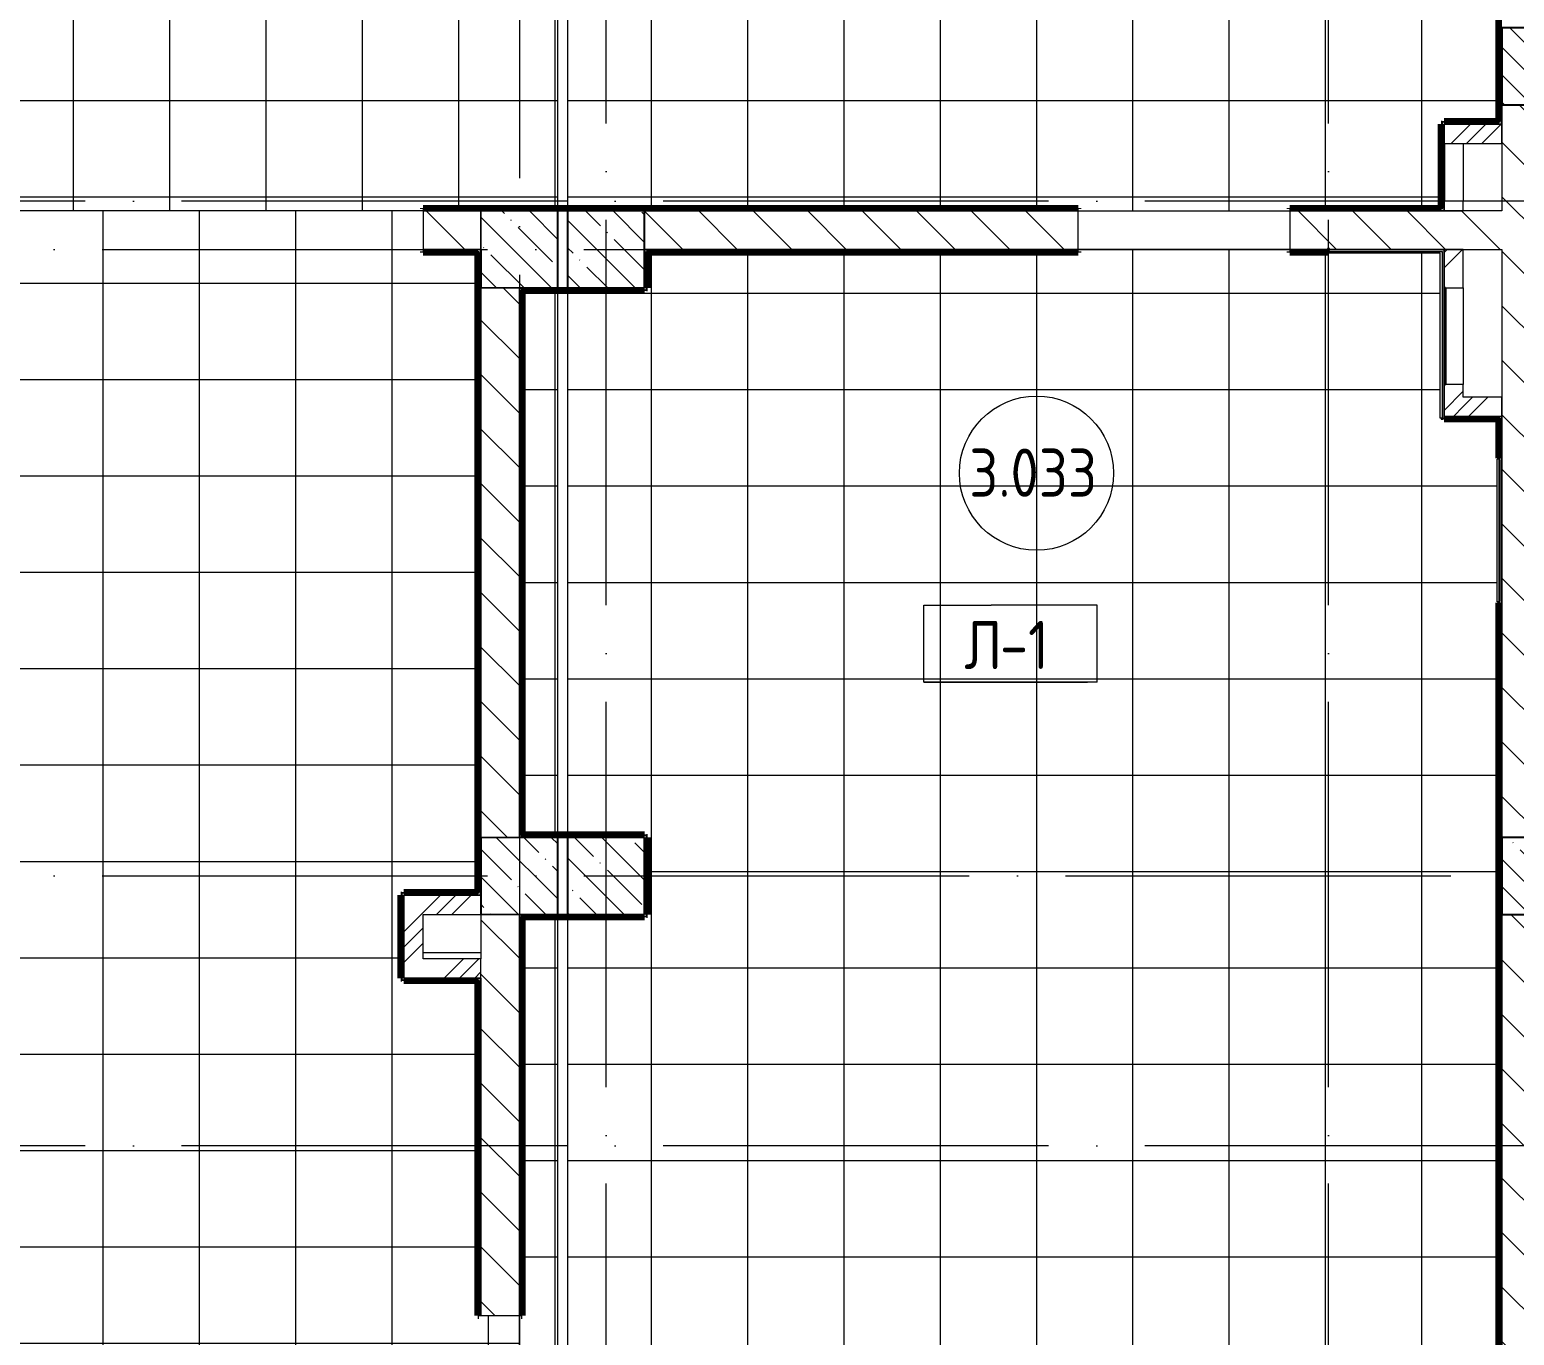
# Model space of a CAD drawing. Header units: millimetres. Extents: x 97 to 215964, y -4577 to 60645.
# Drawn here: x 169856 to 177563, y 30142 to 36915 of the extents above; entities that cross this region are included whole.
import ezdxf

# ---------------------------------------------------------------- set-up
doc = ezdxf.new("R2010")
doc.units = ezdxf.units.MM
doc.linetypes.add('ADSK_Линия сетки', pattern=[2500, 2000, -250, 0, -250])
for name, color, linetype, lineweight in [('A-AREA-____-IDEN', 2, 'Continuous', 20), ('A-FLOR-____-IDEN', 11, 'Continuous', 20), ('A-FLOR-____-OTLN', 192, 'Continuous', 9), ('A-FLOR-____-PATT', 8, 'Continuous', 9), ('A-GENM-____-MCUT', 13, 'Continuous', 9), ('A-GENM-____-OTLN', 13, 'Continuous', 9), ('A-WALL-____-MCUT', 113, 'Continuous', 9), ('A-WALL-____-PATT', 111, 'Continuous', 9), ('I-WALL-____-OTLN', 2, 'Continuous', 9), ('S-COLS-____-MCUT', 52, 'Continuous', 9), ('S-COLS-____-OTLN', 52, 'Continuous', 9), ('S-GRID-____-OTLN', 1, 'Continuous', 9)]:
    doc.layers.add(name, color=color, linetype=linetype, lineweight=lineweight)
doc.styles.add('GOST Common', font='GOST_Common.ttf', dxfattribs={"width": 0.9, "height": 250})
pattern_1 = [(135, (0, 0), (-141.42136, -141.42136), [])]
pattern_2 = [(45, (0, 0), (-224.5064, 224.5064), []), (45, (79.38, 0), (0, 449.0128), []), (45, (-79.38, 0), (0, 449.0128), [])]
pattern_3 = [(135, (0, 0), (-142.5612, -142.5612), []), (135, (142.56, 0), (-142.5612, -142.5612), [252.016, -50.403, 3.353, -47.05])]
pattern_4 = [(0, (181582.87, 40547.53), (0, 500), []), (90, (181582.87, 40547.53), (-500, 3e-14), [])]

# ---------------------------------------------------------------- blocks, each defined once
blk = doc.blocks.new('BSC_Колонна _Прямоугольная - 400x400-V63-О_АИ_ПП_8_400_Целиком')
at = {"layer": 'S-COLS-____-OTLN', "lineweight": 5}
h = blk.add_hatch(dxfattribs=at)
h.set_pattern_fill('FP_73', color=256, style=0, pattern_type=2)
h.set_pattern_definition([(135, (-114049.98, -32525), (-142.5612, -142.5612), []), (135, (-113907.42, -32525), (-142.5612, -142.5612), [252.016, -50.403, 3.353, -47.05])])
h.paths.add_polyline_path([(-200, -200), (200, -200), (200, 200), (-200, 200), (-200, -158.1)])
at = {"layer": 'S-COLS-____-MCUT', "color": 130, "lineweight": 25}
for p, q in [((200, 200), (-200, 200)), ((-200, 200), (-200, -200)), ((200, -200), (200, 200)), ((-200, -200), (200, -200))]:
    blk.add_line(p, q, dxfattribs=at)
blk = doc.blocks.new('BSC_Колонна _Прямоугольная - 400x400-V64-О_АИ_ПП_8_400_Целиком')
at = {"layer": 'S-COLS-____-OTLN', "lineweight": 5}
h = blk.add_hatch(dxfattribs=at)
h.set_pattern_fill('FP_74', color=256, style=0, pattern_type=2)
h.set_pattern_definition([(135, (-114049.98, -35775), (-142.5612, -142.5612), []), (135, (-113907.42, -35775), (-142.5612, -142.5612), [252.016, -50.403, 3.353, -47.05])])
h.paths.add_polyline_path([(-200, -200), (200, -200), (200, 200), (-200, 200)])
at = {"layer": 'S-COLS-____-MCUT', "color": 130, "lineweight": 25}
for p, q in [((200, 200), (-200, 200)), ((-200, 200), (-200, -200)), ((200, -200), (200, 200)), ((-200, -200), (200, -200))]:
    blk.add_line(p, q, dxfattribs=at)
blk = doc.blocks.new('BSC_Колонна _Прямоугольная - 400x400-V76-О_АИ_ПП_8_400_Целиком')
at = {"layer": 'S-COLS-____-OTLN', "lineweight": 5}
h = blk.add_hatch(dxfattribs=at)
h.set_pattern_fill('FP_86', color=256, style=0, pattern_type=2)
h.set_pattern_definition([(135, (-118899.98, -32525), (-142.5612, -142.5612), []), (135, (-118757.42, -32525), (-142.5612, -142.5612), [252.016, -50.403, 3.353, -47.05])])
h.paths.add_polyline_path([(200, -200), (200, 200), (-200, 200), (-200, -200)])
at = {"layer": 'S-COLS-____-MCUT', "color": 130, "lineweight": 25}
for p, q in [((200, 200), (-200, 200)), ((-200, 200), (-200, -200)), ((200, -200), (200, 200)), ((-200, -200), (200, -200))]:
    blk.add_line(p, q, dxfattribs=at)
blk = doc.blocks.new('BSC_Колонна _Прямоугольная - 400x400-V77-О_АИ_ПП_8_400_Целиком')
at = {"layer": 'S-COLS-____-OTLN', "lineweight": 5}
h = blk.add_hatch(dxfattribs=at)
h.set_pattern_fill('FP_87', color=256, style=0, pattern_type=2)
h.set_pattern_definition([(135, (-118899.98, -36725), (-142.5612, -142.5612), []), (135, (-118757.42, -36725), (-142.5612, -142.5612), [252.016, -50.403, 3.353, -47.05])])
h.paths.add_polyline_path([(-200, -200), (200, -200), (200, 200), (-200, 200)])
at = {"layer": 'S-COLS-____-MCUT', "color": 130, "lineweight": 25}
for p, q in [((200, 200), (-200, 200)), ((-200, 200), (-200, -200)), ((200, -200), (200, 200)), ((-200, -200), (200, -200))]:
    blk.add_line(p, q, dxfattribs=at)
blk = doc.blocks.new('ASML_АР_Отделка Люка - ВО Отделка люков_Грунтовка 0_Шпатлевка 0_Окраска 0_0-42467640-О_АИ_ПП_8_400_Целиком')
at = {"layer": 'A-GENM-____-MCUT', "color": 130, "lineweight": 25}
for p, q in [((150, 3), (-150, 3)), ((-150, 3), (-150, 0)), ((150, 0), (150, 3)), ((-150, 0), (150, 0))]:
    blk.add_line(p, q, dxfattribs=at)
blk = doc.blocks.new('ASML_АР_Отделка Люка - ВО Отделка люков_Грунтовка 0_Шпатлевка 0_Окраска 0_0-42722003-О_АИ_ПП_8_400_Целиком')
at = {"layer": 'A-GENM-____-MCUT', "color": 130, "lineweight": 25}
for p, q in [((250, 3), (-250, 3)), ((-250, 3), (-250, 0)), ((250, 0), (250, 3)), ((-250, 0), (250, 0))]:
    blk.add_line(p, q, dxfattribs=at)
blk = doc.blocks.new('0083_СОШ675_АР_R22_rvt-1-О_АИ_ПП_8_400_Целиком')
at = {"layer": 'A-WALL-____-PATT', "lineweight": 5}
h = blk.add_hatch(dxfattribs=at)
h.set_pattern_fill('FP_10', color=10, style=0, pattern_type=2)
h.set_pattern_definition(pattern_1)
h.paths.add_polyline_path([(118900, 28525), (118900, 32325), (118700, 32325), (118700, 28525)])
h.paths.add_polyline_path([(118900, 32725), (118900, 36525), (118700, 36525), (118700, 32725)])
h.paths.add_polyline_path([(118700, 36925), (118900, 36925), (118900, 40725), (118700, 40725), (118700, 37252.1)])
h.paths.add_polyline_path([(118900, 41125), (118900, 44925), (118700, 44925), (118700, 41125)])
h = blk.add_hatch(dxfattribs=at)
h.set_pattern_fill('FP_11', color=10, style=0, pattern_type=2)
h.set_pattern_definition(pattern_2)
h.paths.add_polyline_path([(118403, 35975), (118500, 35975), (118500, 36024.9), (118400, 36024.9), (118400, 35975)])
h.paths.add_polyline_path([(118400, 36324.9), (118500, 36324.9), (118500, 36424.9), (118400, 36424.9)])
h = blk.add_hatch(dxfattribs=at)
h.set_pattern_fill('FP_11', color=10, style=0, pattern_type=2)
h.set_pattern_definition(pattern_2)
h.paths.add_polyline_path([(118700, 36324.9), (118700, 36424.9), (118500, 36424.9), (118500, 36324.9)])
h = blk.add_hatch(dxfattribs=at)
h.set_pattern_fill('FP_10', color=10, style=0, pattern_type=2)
h.set_pattern_definition(pattern_1)
h.paths.add_polyline_path([(113400, 35775), (113400, 35975), (113100, 35975), (113100, 35775)])
h.paths.add_polyline_path([(110825, 35775), (111000, 35775), (111000, 35975), (110825, 35975)])
h = blk.add_hatch(dxfattribs=at)
h.set_pattern_fill('FP_10', color=10, style=0, pattern_type=2)
h.set_pattern_definition(pattern_1)
h.paths.add_polyline_path([(117600, 35775), (117795, 35775), (117795, 35780), (117805, 35780), (117805, 35775), (118700, 35775), (118700, 35975), (117600, 35975)])
h.paths.add_polyline_path([(116500, 35775), (116500, 35975), (114250, 35975), (114250, 35775), (115191.7, 35775)])
h = blk.add_hatch(dxfattribs=at)
h.set_pattern_fill('FP_11', color=10, style=0, pattern_type=2)
h.set_pattern_definition(pattern_2)
h.paths.add_polyline_path([(118400, 34909), (118500, 34909), (118500, 35075), (118400, 35075)])
h.paths.add_polyline_path([(118500, 35575), (118500, 35775), (118400, 35775), (118400, 35575), (118410, 35575)])
h = blk.add_hatch(dxfattribs=at)
h.set_pattern_fill('FP_10', color=10, style=0, pattern_type=2)
h.set_pattern_definition(pattern_1)
h.paths.add_polyline_path([(113600, 28525), (113600, 29145), (113400, 29145), (113400, 28525)])
h.paths.add_polyline_path([(113400, 30245), (113600, 30245), (113600, 32325), (113400, 32325), (113400, 31389.9)])
h.paths.add_polyline_path([(113600, 32725), (113600, 35575), (113400, 35575), (113400, 32725)])
h = blk.add_hatch(dxfattribs=at)
h.set_pattern_fill('FP_11', color=10, style=0, pattern_type=2)
h.set_pattern_definition(pattern_2)
h.paths.add_polyline_path([(118700, 34909), (118700, 35009), (118500, 35009), (118500, 34909)])
h = blk.add_hatch(dxfattribs=at)
h.set_pattern_fill('FP_11', color=10, style=0, pattern_type=2)
h.set_pattern_definition(pattern_2)
h.paths.add_polyline_path([(113100, 32095), (113100, 32425), (113000, 32425), (113000, 32095)])
h = blk.add_hatch(dxfattribs=at)
h.set_pattern_fill('FP_11', color=10, style=0, pattern_type=2)
h.set_pattern_definition(pattern_2)
h.paths.add_polyline_path([(113400, 32325), (113400, 32425), (113100, 32425), (113100, 32325), (113305, 32325)])
h = blk.add_hatch(dxfattribs=at)
h.set_pattern_fill('FP_11', color=10, style=0, pattern_type=2)
h.set_pattern_definition(pattern_2)
h.paths.add_polyline_path([(113400, 31995), (113400, 32095), (113000, 32095), (113000, 31995), (113305, 31995)])
at = {"layer": 'S-COLS-____-OTLN', "lineweight": 5}
h = blk.add_hatch(dxfattribs=at)
h.set_pattern_fill('FP_8', color=256, style=0, pattern_type=2)
h.set_pattern_definition(pattern_3)
h.paths.add_polyline_path([(113600, 35575), (113800, 35575), (113800, 35975), (113400, 35975), (113400, 35575)])
h = blk.add_hatch(dxfattribs=at)
h.set_pattern_fill('FP_8', color=256, style=0, pattern_type=2)
h.set_pattern_definition(pattern_3)
h.paths.add_polyline_path([(113600, 32325), (113800, 32325), (113800, 32725), (113400, 32725), (113400, 32325)])
at = {"layer": 'A-FLOR-____-OTLN', "color": 90}
blk.add_line((113400, 32125), (113100, 32125), dxfattribs=at)
at = {"layer": 'A-WALL-____-MCUT', "color": 50, "lineweight": 13}
for p, q in [((118700, 36525), (118700, 35975)), ((118400, 36424.9), (118400, 36324.9)), ((118500, 36424.9), (118400, 36424.9)), ((118700, 36424.9), (118500, 36424.9)), ((118700, 36324.9), (118700, 36424.9)), ((118403, 36324.9), (118500, 36324.9)), ((118500, 36324.9), (118700, 36324.9)), ((118400, 36024.9), (118400, 35975)), ((118500, 36024.9), (118403, 36024.9)), ((118500, 35975), (118500, 36024.9)), ((113400, 35975), (113100, 35975)), ((113100, 35975), (113100, 35775)), ((116500, 35975), (114250, 35975)), ((116500, 35775), (116500, 35975)), ((118700, 35975), (117600, 35975)), ((117600, 35975), (117600, 35775)), ((118400, 35975), (118500, 35975)), ((113100, 35775), (113400, 35775)), ((114250, 35775), (116500, 35775)), ((117600, 35775), (117795, 35775)), ((117805, 35775), (118700, 35775)), ((118400, 35775), (118400, 35575)), ((118500, 35775), (118400, 35775)), ((118500, 35575), (118500, 35775)), ((118700, 35775), (118700, 32725)), ((113400, 35575), (113400, 32725)), ((113600, 32725), (113600, 35575)), ((118400, 35575), (118407, 35575)), ((118410, 35575), (118500, 35575)), ((118400, 35075), (118400, 34909)), ((118407, 35075), (118400, 35075)), ((118500, 35075), (118410, 35075)), ((118500, 35009), (118500, 35075)), ((118700, 35009), (118500, 35009)), ((118700, 34909), (118700, 35009)), ((118400, 34909), (118500, 34909)), ((118500, 34909), (118700, 34909)), ((113100, 32425), (113000, 32425)), ((113000, 32425), (113000, 32095)), ((113400, 32425), (113100, 32425)), ((113400, 32325), (113400, 32425)), ((113100, 32095), (113100, 32325)), ((113100, 32325), (113400, 32325)), ((113400, 32325), (113400, 32095)), ((113600, 30245), (113600, 32325)), ((118700, 32325), (118700, 28645)), ((113000, 32095), (113000, 31995)), ((113400, 32095), (113100, 32095)), ((113000, 31995), (113400, 31995)), ((113400, 31995), (113400, 30245)), ((113400, 30245), (113600, 30245))]:
    blk.add_line(p, q, dxfattribs=at)
at = {"layer": 'A-WALL-____-MCUT', "color": 10, "lineweight": 5}
for p, q in [((113400, 35775), (113400, 35975)), ((113600, 35575), (113400, 35575)), ((113400, 32725), (113600, 32725)), ((113600, 32325), (113400, 32325)), ((113400, 31995), (113400, 32095))]:
    blk.add_line(p, q, dxfattribs=at)
at = {"layer": 'I-WALL-____-OTLN', "color": 90}
for p, q in [((118500, 36324.9), (118500, 36024.9)), ((118500, 35575), (118500, 35075))]:
    blk.add_line(p, q, dxfattribs=at)
at = {"layer": 'S-COLS-____-MCUT', "color": 130, "lineweight": 25}
for p, q in [((113800, 35975), (113400, 35975)), ((113800, 35575), (113800, 35975)), ((113400, 35775), (113400, 35575)), ((113600, 35575), (113800, 35575)), ((113400, 32725), (113400, 32325)), ((113800, 32725), (113600, 32725)), ((113800, 32325), (113800, 32725)), ((113600, 32325), (113800, 32325))]:
    blk.add_line(p, q, dxfattribs=at)
at = {"layer": 'S-COLS-____-OTLN', "color": 90}
for p, q in [((113400, 35975), (113400, 35775)), ((113400, 35575), (113600, 35575)), ((113600, 32725), (113400, 32725)), ((113400, 32325), (113600, 32325))]:
    blk.add_line(p, q, dxfattribs=at)
at = {"layer": 'A-GENM-____-OTLN', "color": 90, "lineweight": 9, "rotation": 90}
for name, p in [('ASML_АР_Отделка Люка - ВО Отделка люков_Грунтовка 0_Шпатлевка 0_Окраска 0_0-42467640-О_АИ_ПП_8_400_Целиком', (118403, 36174.9)), ('ASML_АР_Отделка Люка - ВО Отделка люков_Грунтовка 0_Шпатлевка 0_Окраска 0_0-42722003-О_АИ_ПП_8_400_Целиком', (118410, 35325))]:
    blk.add_blockref(name, p, dxfattribs=at)
at = {"layer": 'S-COLS-____-OTLN', "color": 90, "lineweight": 9}
for name, p in [('BSC_Колонна _Прямоугольная - 400x400-V77-О_АИ_ПП_8_400_Целиком', (118900, 36725)), ('BSC_Колонна _Прямоугольная - 400x400-V64-О_АИ_ПП_8_400_Целиком', (114050, 35775)), ('BSC_Колонна _Прямоугольная - 400x400-V63-О_АИ_ПП_8_400_Целиком', (114050, 32525)), ('BSC_Колонна _Прямоугольная - 400x400-V76-О_АИ_ПП_8_400_Целиком', (118900, 32525))]:
    blk.add_blockref(name, p, dxfattribs=at)
blk = doc.blocks.new('BSC_Колонна _Прямоугольная - ПР-1_Профиль торцевой для плитки-3497357-О_АИ_ПП_8_400_Целиком')
at = {"layer": 'S-COLS-____-MCUT'}
for p, q in [((5, 5), (-5, 5)), ((-5, 5), (-5, -5)), ((5, -5), (5, 5)), ((-5, -5), (5, -5))]:
    blk.add_line(p, q, dxfattribs=at)
blk = doc.blocks.new('BSC_Колонна _Прямоугольная - ПР-1_Профиль торцевой для плитки-V146-О_АИ_ПП_8_400_Целиком')
at = {"layer": 'S-COLS-____-MCUT'}
for p, q in [((5, 5), (-0.1, 5)), ((5, -5), (5, 5)), ((-5, 0), (-5, -5)), ((-5, -5), (5, -5))]:
    blk.add_line(p, q, dxfattribs=at)
blk = doc.blocks.new('BSC_Колонна _Прямоугольная - ПР-1_Профиль торцевой для плитки-V147-О_АИ_ПП_8_400_Целиком')
at = {"layer": 'S-COLS-____-MCUT'}
for p, q in [((5, 5), (-5, 5)), ((-5, 5), (-5, 0)), ((5, -5), (5, 5)), ((0, -5), (5, -5))]:
    blk.add_line(p, q, dxfattribs=at)
blk = doc.blocks.new('BSC_Колонна _Прямоугольная - ПР-1_Профиль торцевой для плитки-V145-О_АИ_ПП_8_400_Целиком')
at = {"layer": 'S-COLS-____-MCUT'}
for p, q in [((5, 5), (0, 5)), ((5, -5), (5, 5)), ((-5, 0), (-5, -5)), ((-5, -5), (5, -5))]:
    blk.add_line(p, q, dxfattribs=at)
blk = doc.blocks.new('ADSK_Марка_Перекрытие - Типоразмер_ADSK_Марка-158127-О_АИ_ПП_8_400_Целиком')
at = {"layer": 'A-FLOR-____-IDEN'}
for p, q in [((-4.5, 4), (-1, 4)), ((-4.5, 0), (-4.5, 4)), ((4.5, 4), (-1, 4)), ((4.5, 0), (4.5, 4)), ((4.5, 0), (-4.5, 0)), ((-4.5, 0), (4, 0))]:
    blk.add_line(p, q, dxfattribs=at)
blk = doc.blocks.new('ADSK_Марка_Помещение_ОдноЗначение - Номер-159740-О_АИ_ПП_8_400_Целиком')
at = {"layer": 'A-AREA-____-IDEN'}
blk.add_circle((0, 0), 4, dxfattribs=at)

msp = doc.modelspace()

# ---------------------------------------------------------------- hatches: boundary and pattern name
at = {"layer": 'A-FLOR-____-PATT'}
h = msp.add_hatch(dxfattribs=at)
h.set_pattern_fill('FP_186', color=256, style=0, pattern_type=2)
h.set_pattern_definition(pattern_4)
h.paths.add_polyline_path([(171897.88841, 35975), (171897.88841, 35990), (172597.865903, 35990), (172597.865903, 39759.999414), (172197.887824, 39759.999414), (172197.887824, 39764.999414), (172187.887824, 39764.999414), (172187.887824, 39774.999414), (172182.887824, 39774.999414), (172182.887824, 40175), (172187.887824, 40175), (172187.887824, 40185), (172197.887824, 40185), (172197.887824, 40190), (172597.865903, 40190), (172597.865903, 45309.999414), (172197.887824, 45309.999414), (172197.865903, 45314.999414), (172187.887824, 45314.999414), (172187.887824, 45324.999414), (172182.887824, 45325), (172182.887824, 45725), (172187.887824, 45725), (172187.887824, 45735), (172197.887824, 45735), (172197.887824, 45740), (172597.865903, 45740), (172597.865903, 49035.000586), (169597.933672, 49035.000586), (169597.933672, 49050.000586), (168497.933672, 49050.000586), (168497.933672, 49035.000586), (167912.887824, 49035.000586), (167912.887824, 39765), (167907.887824, 39765), (167907.879725, 39760), (167882.888672, 39760), (167882.888672, 39615), (167667.866751, 39614.982463), (167667.888672, 36915), (167882.888672, 36914.011716), (167882.888672, 36830), (169387.88841, 36830), (169387.88841, 36825), (169397.88841, 36825), (169397.88841, 36815), (169402.88841, 36814.900662), (169402.88841, 35990), (169797.88841, 35990), (169797.88841, 35975), (171474.043715, 35975)])
h.paths.add_polyline_path([(176397.887824, 35975), (176397.887824, 35990), (177182.887824, 35990), (177182.887824, 36424.940333), (177187.887824, 36424.940333), (177187.887824, 36434.940333), (177197.887824, 36434.940333), (177197.887824, 36439.940333), (177482.865903, 36439.940333), (177482.865903, 45324.968528), (177487.865903, 45325.867366), (177487.865903, 45334.968424), (177497.865903, 45334.968424), (177497.865903, 45339.968424), (194907.865903, 45340.359921), (194907.865903, 45502.5), (194912.865903, 45502.5), (194912.865903, 45512.5), (194922.865903, 45512.5), (194922.865903, 45517.5), (195282.887824, 45517.5), (195282.887824, 45854.999414), (195497.865903, 45854.999414), (195497.865903, 48054.999414), (195282.887824, 48054.999414), (195282.887824, 48602.500586), (195277.887824, 48602.500586), (195277.887824, 49030.000586), (194827.887824, 49030.000586), (194827.887824, 49035.000586), (194797.865903, 49035.000586), (194797.865903, 49050.000586), (193747.865903, 49050.000586), (193747.865903, 49035.000586), (192992.888824, 49035.000586), (192992.888824, 49050.000586), (191892.888824, 49050.000586), (191892.888824, 49035.000586), (191297.888824, 49035.000586), (191297.888824, 49040.000586), (191287.888824, 49040.000586), (191287.888824, 49050.000586), (191282.888824, 49050.000586), (191282.888824, 52435.002606), (190157.887824, 52435.002606), (190157.887824, 52450.002606), (189057.887824, 52450.002606), (189057.887824, 52435.002606), (188182.867075, 52435.002606), (188182.867075, 49050.000586), (188177.867075, 49050.000586), (188177.867075, 49040.000586), (188167.867075, 49040.000586), (188167.800648, 49035.000586), (185297.88761, 49035.000586), (185297.88761, 49050.000586), (184197.88761, 49050.000586), (184197.88761, 49035.000586), (172647.843981, 49035.000586), (172647.865903, 45740), (173047.865903, 45740), (173047.865903, 45735), (173057.865903, 45735), (173057.865903, 45725), (173062.865903, 45725), (173062.865903, 45324.999414), (173057.865903, 45324.999414), (173057.865903, 45314.999414), (173047.865903, 45314.999414), (173047.843981, 45309.999414), (172647.843981, 45309.999414), (172647.865903, 40190), (173047.865903, 40190), (173047.865903, 40185), (173057.865903, 40185), (173057.865903, 40175), (173062.865903, 40175), (173062.865903, 39774.999414), (173057.865903, 39774.999414), (173057.865903, 39764.999414), (173047.865903, 39764.999414), (173047.865903, 39759.999414), (172647.843981, 39759.999414), (172647.865903, 35990), (175297.887824, 35990), (175297.887824, 35975)])
h = msp.add_hatch(dxfattribs=at)
h.set_pattern_fill('FP_187', color=256, style=0, pattern_type=2)
h.set_pattern_definition([(270, (170737.87, 23100), (500, 3e-14), []), (0, (170737.87, 23100), (0, 500), [])])
h.paths.add_polyline_path([(173062.865903, 10240), (176487.843981, 10240), (176487.843981, 10325), (176687.843981, 10325), (176687.843981, 10240), (177977.865903, 10240), (177977.865903, 28110.000398), (177742.887824, 28110.000398), (177742.887824, 28104.774763), (177002.887824, 28104.774763), (177002.887824, 28110.000398), (175813.550255, 28110.000398), (175813.550255, 27604.999414), (175808.550255, 27604.999414), (175808.550255, 27594.999414), (175798.550255, 27594.999414), (175798.550255, 27589.999414), (173062.88841, 27589.271263), (173062.88841, 26634.999414), (173057.88841, 26634.999414), (173057.88841, 26624.999414), (173047.88841, 26624.999414), (173046.993146, 26578), (172976.88841, 26578), (172976.38841, 26573), (172955.88841, 26573), (172955.88841, 26619.999414), (172927.88841, 26619.999414), (172927.88841, 26624.999414), (172917.88841, 26624.999414), (172917.88841, 26634.999414), (172912.88841, 26634.999414), (172912.88841, 27589.999414), (172647.843981, 27589.999414), (172647.865903, 22840), (173047.865903, 22840), (173047.865903, 22835), (173057.865903, 22835), (173057.865903, 22825), (173062.865903, 22825), (173062.865903, 22424.999414), (173057.865903, 22424.084638), (173057.865903, 22414.999414), (173047.865903, 22414.999414), (173047.843981, 22409.999414), (172647.843981, 22409.999414), (172647.865903, 19439.999414), (173047.865903, 19439.999414), (173047.865903, 19434.999414), (173057.865903, 19434.999414), (173057.865903, 19424.999414), (173062.865903, 19424.999414), (173062.865903, 19039.999414), (174662.866489, 19039.999414), (174662.866489, 15710), (173062.865903, 15710), (173062.865903, 15724.999414), (173057.865903, 15724.999414), (173057.865903, 15714.999414), (173047.865903, 15714.999414), (173047.865903, 15709.999414), (172862.865903, 15709.999414), (172862.865903, 10439.999414), (173047.865903, 10439.999414), (173047.865903, 10434.999414), (173057.865903, 10434.999414), (173057.865903, 10424.999414), (173062.865903, 10424.562733), (173062.865903, 10383.707685)])
h.paths.add_polyline_path([(170752.887824, 19240), (172182.887824, 19240), (172182.887824, 19424.999414), (172187.887824, 19425), (172187.887824, 19434.999414), (172197.887824, 19434.999414), (172197.887824, 19439.999414), (172597.865903, 19439.999414), (172597.865903, 22110), (171797.887824, 22110), (171797.887824, 22115), (171787.887824, 22115), (171787.887824, 22125), (171782.887824, 22125), (171782.887824, 22825), (171787.887824, 22825), (171787.887824, 22835), (171797.887824, 22835), (171797.887824, 22840), (172597.865903, 22840), (172597.865903, 27589.999414), (171777.888117, 27589.999414), (171777.888117, 27594.999414), (171767.888117, 27594.999414), (171767.888117, 27604.999414), (171762.888117, 27605.197652), (171762.888117, 28245), (171767.888117, 28245.354551), (171767.888117, 28255), (171777.888117, 28255), (171777.888117, 28260), (172182.887824, 28260), (172182.887824, 29145.04675), (172397.865903, 29145.04675), (172397.865903, 30245.04675), (172182.887824, 30245.04675), (172182.887824, 31979.999414), (171797.887824, 31979.999414), (171797.887824, 31984.999414), (171787.887824, 31984.999414), (171787.887824, 31994.999414), (171782.887824, 31995.625082), (171782.887824, 32425), (171787.887824, 32425), (171787.887824, 32435), (171797.887824, 32435), (171798.313666, 32440), (172182.887824, 32440), (172182.887824, 35760), (171897.88841, 35760), (171897.866489, 35974.999936), (169797.88841, 35975), (169797.88841, 35760), (163912.887824, 35760), (163912.887824, 35575), (163907.887824, 35575), (163907.887824, 35565), (163897.887824, 35565), (163897.887824, 35560), (163712.88841, 35560), (163712.88841, 34914.967838), (163497.866489, 34914.967838), (163497.88841, 33274.967838), (163712.88841, 33274.967838), (163712.88841, 32740), (163897.887824, 32740), (163897.887824, 32735), (163907.887824, 32735), (163907.887824, 32725), (163912.887824, 32725), (163912.887824, 32325), (163907.887824, 32324.581362), (163907.887824, 32315), (163897.887824, 32315), (163897.076431, 32310), (163712.887824, 32310), (163712.887824, 28540), (163897.887824, 28540), (163897.887824, 28535), (163907.887824, 28535), (163907.887824, 28525), (163912.887824, 28524.466226), (163912.887824, 28125), (163907.887824, 28125), (163907.887824, 28115), (163897.887824, 28115), (163897.887824, 28110), (163712.88841, 28110), (163712.88841, 27310.030419), (164317.88841, 27310.030419), (164317.88841, 27305.030419), (164327.88841, 27305.030419), (164327.88841, 27295.030419), (164332.88841, 27295.030419), (164332.88841, 26105.059667), (164327.88841, 26105.059667), (164327.88841, 26095.059667), (164317.88841, 26095.059667), (164317.88841, 26090.059667), (163712.887824, 26090.059667), (163712.887824, 23125), (163798.41992, 23125), (163798.41992, 22840), (163897.887824, 22840), (163897.887824, 22835), (163907.887824, 22835), (163907.887824, 22825), (163912.887824, 22825), (163912.887824, 22425), (163907.887824, 22425), (163907.887824, 22415), (163897.887824, 22415), (163897.320448, 22410), (163712.88841, 22410), (163712.88841, 19675), (163797.865903, 19675), (163797.865903, 19440), (163897.887824, 19440), (163897.88841, 19435), (163907.88841, 19435), (163907.88841, 19425), (163912.88841, 19425), (163912.88841, 19325.000586), (164147.866489, 19325.000586), (164147.866489, 19240), (167488.354755, 19240), (167488.354755, 19325.000586), (167688.354755, 19325.000586), (167688.354755, 19240), (169852.887824, 19240)])
h.paths.add_polyline_path([(173043.38841, 24133), (172955.88841, 24133), (172955.88841, 24195), (172976.88841, 24195), (172976.88841, 24190), (173047.88841, 24190), (173047.88841, 24133)])
h.paths.add_polyline_path([(172976.38841, 24202), (172960.38841, 24202), (172960.38841, 24213), (173043.38841, 24213), (173043.38841, 24202), (172976.88841, 24202)])
h.paths.add_polyline_path([(173043.38841, 24220), (172960.38841, 24220), (172960.38841, 24720), (173043.38841, 24720)])
h.paths.add_polyline_path([(172960.38841, 25329), (172955.88841, 25329), (172955.88841, 25419), (173047.88841, 25419), (173047.88841, 25359), (173044.959478, 25351.928932), (173037.88841, 25349), (173021.349949, 25349), (173021.349949, 25369), (173008.88841, 25369), (173008.88841, 25349), (172960.38841, 25349)])
h.paths.add_polyline_path([(173043.38841, 26048), (172960.38841, 26048), (172960.38841, 26548), (173043.38841, 26548), (173043.38841, 26202.999414)])
h.paths.add_polyline_path([(172976.38841, 26555), (172960.38841, 26555), (172960.38841, 26566), (173043.38841, 26566), (173043.38841, 26555), (172976.88841, 26555)])
h = msp.add_hatch(dxfattribs=at)
h.set_pattern_fill('FP_186', color=256, style=0, pattern_type=2)
h.set_pattern_definition(pattern_4)
h.paths.add_polyline_path([(172649.474437, 28660.04675), (177482.887824, 28660.04675), (177482.887824, 33941.565036), (177477.887824, 33941.565036), (177477.887824, 33946.565036), (177472.887824, 33946.565036), (177472.887824, 34686.565036), (177477.887824, 34686.565036), (177477.887824, 34691.565036), (177482.887824, 34691.565036), (177482.887824, 34893.999414), (177197.887824, 34893.999414), (177197.887824, 34898.999414), (177192.887824, 34898.999414), (177192.887824, 34893.999414), (177182.887824, 34893.999414), (177182.887824, 34898.999414), (177177.887824, 34898.999414), (177177.887824, 35755), (176592.887824, 35755), (176592.887824, 35760), (176397.887824, 35760), (176397.887824, 35775), (175297.887824, 35775), (175297.887824, 35760), (173062.865903, 35760), (173062.865903, 35575), (173057.865903, 35575), (173057.865903, 35565), (173047.865903, 35565), (173047.843981, 35560), (172647.843981, 35560), (172647.865903, 32739.999414), (173047.865903, 32739.999414), (173047.865903, 32734.999414), (173057.865903, 32734.999414), (173057.865903, 32724.999414), (173062.865903, 32724.914913), (173062.865903, 32325), (173057.867327, 32324.943031), (173057.865903, 32315), (173047.865903, 32315), (173047.865903, 32310), (172647.843981, 32310), (172647.843981, 28660.04675)])
h.paths.add_polyline_path([(172597.865903, 28660.04675), (172597.050675, 32310), (172412.887824, 32310), (172412.887824, 30245.04675), (172397.865903, 30245.04675), (172397.887824, 29145.04675), (172412.887824, 29145.04675), (172412.887824, 28660.04675), (172422.878088, 28660.04675)])
h.paths.add_polyline_path([(172412.887824, 32739.999414), (172597.865903, 32739.999414), (172597.865903, 35560), (172412.887824, 35560), (172412.887824, 33343.932581)])
at = {"layer": 'A-WALL-____-PATT'}
for points in [[(177497.865903, 36424.940333), (177497.865903, 45324.968424), (177487.865903, 45324.968424), (177487.865903, 36424.940333)], [(177197.887824, 36424.940333), (177487.865903, 36424.940333), (177487.865903, 36434.940333), (177187.887824, 36434.940333), (177187.887824, 36424.940333)], [(177187.887824, 35975), (177197.887824, 35975), (177197.887824, 36424.940333), (177187.887824, 36424.940333), (177187.887824, 35985)], [(172197.887824, 32425), (172197.887824, 35765), (172187.887824, 35765), (172187.887824, 32425)], [(173057.865903, 35575), (173057.865903, 35765), (173047.865903, 35765), (173047.865903, 35575)], [(177197.887824, 34898.999414), (177197.887824, 35765), (177187.887824, 35765), (177187.887824, 34903.999414), (177192.887824, 34903.999414), (177192.887824, 34898.999414)], [(172397.887824, 32734.999414), (172407.887824, 32734.999414), (172407.887824, 35575), (172397.887824, 35575), (172397.887824, 33343.932581)], [(172407.887824, 35565), (173057.865903, 35565), (173057.865903, 35575), (172407.887824, 35575)], [(177487.887824, 34898.999414), (177497.887824, 34898.999414), (177497.887824, 34908.999414), (177197.887824, 34908.999414), (177197.887824, 34898.999414)], [(177497.887824, 28645.04675), (177497.887824, 34898.999414), (177487.887824, 34898.999414), (177487.887824, 28645.04675)], [(173047.865903, 32724.999414), (173047.865903, 32734.999414), (172397.887824, 32734.999414), (172397.887824, 32724.999414), (172731.80358, 32724.999414)], [(173047.865903, 32325), (173057.865903, 32325), (173057.865903, 32734.999414), (173047.865903, 32734.999414), (173047.865903, 32724.999414)], [(172187.887824, 32425), (172187.887824, 32435), (171787.887824, 32435), (171787.887824, 32425), (172102.923647, 32425)], [(171797.887824, 31984.999414), (171797.887824, 32425), (171787.887824, 32425), (171787.887824, 31984.999414)], [(172407.887824, 32315), (173057.865903, 32315), (173057.865903, 32325), (172407.887824, 32325)], [(172187.887824, 31984.999414), (172197.887824, 31984.999414), (172197.887824, 31994.999414), (171797.887824, 31994.999414), (171797.887824, 31984.999414), (172102.923647, 31984.999414)]]:
    msp.add_hatch(color=7, dxfattribs=at).paths.add_polyline_path(points)
h = msp.add_hatch(color=7, dxfattribs=at)
h.paths.add_polyline_path([(176505.083177, 35975), (177187.887824, 35975), (177187.887824, 35985), (176397.887824, 35985), (176397.887824, 35975)])
h.paths.add_polyline_path([(175297.887824, 35975), (175297.887824, 35985), (171897.88841, 35985), (171897.88841, 35975), (173989.563446, 35975)])
h.paths.add_polyline_path([(169387.88841, 35975), (169797.88841, 35975), (169797.88841, 35985), (169387.88841, 35985)])
h = msp.add_hatch(color=7, dxfattribs=at)
h.paths.add_polyline_path([(172187.887824, 35765), (172197.887824, 35765), (172197.887824, 35775), (171897.88841, 35775), (171897.88841, 35765)])
h.paths.add_polyline_path([(168958.523984, 35765), (169797.88841, 35765), (169797.88841, 35775), (163897.887824, 35775), (163897.887824, 35765), (167700.764118, 35765)])
h = msp.add_hatch(color=7, dxfattribs=at)
h.paths.add_polyline_path([(177197.887824, 35765), (177197.887824, 35775), (176602.88841, 35775), (176602.88841, 35770.000586), (176592.88841, 35770.000586), (176592.88841, 35775), (176397.887824, 35775), (176397.887824, 35765), (177187.887824, 35765)])
h.paths.add_polyline_path([(175297.887824, 35765), (175297.887824, 35775), (173047.865903, 35775), (173047.865903, 35765), (173989.563446, 35765)])
h = msp.add_hatch(color=7, dxfattribs=at)
h.paths.add_polyline_path([(172407.887824, 28655.04675), (172407.887824, 29145.04675), (172397.887824, 29145.04675), (172397.887824, 28655.04675)])
h.paths.add_polyline_path([(172397.887824, 30245.04675), (172407.887824, 30245.04675), (172407.887824, 32325), (172397.887824, 32325), (172397.887824, 31389.870888)])
h = msp.add_hatch(color=7, dxfattribs=at)
h.paths.add_polyline_path([(172187.887824, 28245), (172197.887824, 28245), (172197.887824, 29145.04675), (172187.887824, 29145.04675), (172187.887824, 28255)])
h.paths.add_polyline_path([(172197.887824, 30245.04675), (172197.887824, 31984.999414), (172187.887824, 31984.999414), (172187.887824, 30245.04675)])

# ---------------------------------------------------------------- linework, layer by layer
at = {"layer": 'A-FLOR-____-OTLN'}
for p, q in [((172597.865903, 35990), (172597.865903, 39759.999414)), ((172647.843981, 39759.999414), (172647.843981, 35990)), ((171897.88841, 35975), (169797.88841, 35975)), ((175297.887824, 35975), (176397.887824, 35975)), ((176397.887824, 35775), (175297.887824, 35775)), ((172597.865903, 32739.999414), (172597.865903, 35560)), ((172647.843981, 35560), (172647.843981, 32739.999414)), ((172597.865903, 28660.04675), (172597.865903, 32310)), ((172647.843981, 32310), (172647.843981, 28660.04675)), ((172397.865903, 29145.04675), (172397.865903, 30245.04675))]:
    msp.add_line(p, q, dxfattribs=at)
at = {"layer": 'A-WALL-____-MCUT', "color": 7}
for p, q in [((177487.865903, 45334.968424), (177487.865903, 36434.940333)), ((177497.865903, 36424.940333), (177497.865903, 36524.999414)), ((177487.865903, 36434.940333), (177187.887824, 36434.940333)), ((177187.887824, 36434.940333), (177187.887824, 35985)), ((177197.887824, 36424.940333), (177497.865903, 36424.940333)), ((177197.887824, 36324.940333), (177197.887824, 36424.940333)), ((177197.887824, 35975), (177197.887824, 36024.940333)), ((175297.887824, 35985), (171897.88841, 35985)), ((171897.88841, 35985), (171897.88841, 35975)), ((171897.88841, 35975), (172647.865903, 35975)), ((173047.865903, 35975), (175297.887824, 35975)), ((175297.887824, 35975), (175297.887824, 35985)), ((177187.887824, 35985), (176397.887824, 35985)), ((176397.887824, 35985), (176397.887824, 35975)), ((176397.887824, 35975), (177197.887824, 35975)), ((172197.887824, 35775), (171897.88841, 35775)), ((171897.88841, 35775), (171897.88841, 35765)), ((171897.88841, 35765), (172187.887824, 35765)), ((172187.887824, 35765), (172187.887824, 32435)), ((172197.887824, 32425), (172197.887824, 35775)), ((175297.887824, 35775), (173047.865903, 35775)), ((173057.865903, 35765), (175297.887824, 35765)), ((173057.865903, 35565), (173057.865903, 35765)), ((175297.887824, 35765), (175297.887824, 35775)), ((176592.88841, 35775), (176397.887824, 35775)), ((176397.887824, 35775), (176397.887824, 35765)), ((176397.887824, 35765), (176592.887824, 35765)), ((177197.887824, 35775), (176602.88841, 35775)), ((177197.887824, 34908.999414), (177197.887824, 35775)), ((172397.887824, 35575), (172397.887824, 32724.999414)), ((172647.865903, 35575), (172397.887824, 35575)), ((172407.887824, 32734.999414), (172407.887824, 35565)), ((172407.887824, 35565), (173057.865903, 35565)), ((177192.887824, 34898.999414), (177487.887824, 34898.999414)), ((177497.887824, 34908.999414), (177197.887824, 34908.999414)), ((177487.887824, 34898.999414), (177487.887824, 34691.565036)), ((177497.887824, 32724.999414), (177497.887824, 34908.999414)), ((177487.887824, 34681.565036), (177487.887824, 33951.565036)), ((177487.887824, 33941.565036), (177487.887824, 28655.04675)), ((172397.887824, 32724.999414), (172647.865903, 32724.999414)), ((173057.865903, 32734.999414), (172407.887824, 32734.999414)), ((173057.865903, 32315), (173057.865903, 32734.999414)), ((172187.887824, 32435), (171787.887824, 32435)), ((171787.887824, 32435), (171787.887824, 31984.999414)), ((171797.887824, 32425), (172197.887824, 32425)), ((171797.887824, 31994.999414), (171797.887824, 32425)), ((172397.887824, 32325), (172397.887824, 30245.04675)), ((172647.865903, 32325), (172397.887824, 32325)), ((172407.887824, 30245.04675), (172407.887824, 32315)), ((172407.887824, 32315), (173057.865903, 32315)), ((177497.887824, 28645.04675), (177497.887824, 32324.999414)), ((171787.887824, 31984.999414), (172187.887824, 31984.999414)), ((172197.887824, 31994.999414), (171797.887824, 31994.999414)), ((172187.887824, 31984.999414), (172187.887824, 30245.04675)), ((172197.887824, 30245.04675), (172197.887824, 31994.999414)), ((172187.887824, 30245.04675), (172197.887824, 30245.04675)), ((172397.887824, 30245.04675), (172407.887824, 30245.04675))]:
    msp.add_line(p, q, dxfattribs=at)
at = {"layer": 'I-WALL-____-OTLN', "color": 5, "lineweight": 90}
for p, q in [((177482.865903, 36439.940333), (177482.865903, 45324.968424)), ((177182.887824, 35990), (177182.887824, 36424.940333)), ((177187.887824, 36424.940333), (177182.887824, 36424.940333)), ((177197.887824, 36439.940333), (177482.865903, 36439.940333)), ((177197.887824, 36439.940333), (177197.887824, 36434.940333)), ((171897.88841, 35990), (175297.887824, 35990)), ((171897.88841, 35990), (171897.88841, 35985)), ((175297.887824, 35985), (175297.887824, 35990)), ((176397.887824, 35990), (177182.887824, 35990)), ((176397.887824, 35990), (176397.887824, 35985)), ((171897.88841, 35765), (171897.88841, 35760)), ((172182.887824, 35760), (171897.88841, 35760)), ((172182.887824, 32440), (172182.887824, 35760)), ((171782.887824, 31994.999414), (171782.887824, 32425)), ((171787.887824, 32425), (171782.887824, 32425)), ((171797.887824, 32440), (172182.887824, 32440)), ((171797.887824, 32440), (171797.887824, 32435)), ((171782.887824, 31994.999414), (171787.887824, 31994.999414)), ((171797.887824, 31984.999414), (171797.887824, 31979.999414)), ((172182.887824, 31979.999414), (171797.887824, 31979.999414)), ((172182.887824, 30245.04675), (172182.887824, 31979.999414)), ((172182.887824, 30245.04675), (172187.887824, 30245.04675))]:
    msp.add_line(p, q, dxfattribs=at)
at = {"layer": 'I-WALL-____-OTLN', "color": 20, "lineweight": 90}
for p, q in [((175297.887824, 35760), (173057.865903, 35760)), ((173062.865903, 35765.022321), (173062.865903, 35575)), ((175297.887824, 35760), (175297.887824, 35765)), ((176397.887824, 35765), (176397.887824, 35760)), ((176592.887824, 35760), (176397.887824, 35760)), ((173047.865903, 35560), (172407.870156, 35560)), ((172412.887824, 35565), (172412.887824, 32734.921286)), ((173047.865903, 35560), (173047.865903, 35565)), ((173057.865903, 35575), (173062.865903, 35575)), ((177197.887824, 34898.999414), (177197.887824, 34893.999414)), ((177487.887824, 34893.999414), (177197.887824, 34893.999414)), ((177482.887824, 34691.565036), (177482.887824, 34899.171828)), ((177482.887824, 28655.04675), (177482.887824, 33941.565036)), ((172407.887824, 32739.999414), (173047.865903, 32739.999414)), ((173047.865903, 32734.999414), (173047.865903, 32739.999414)), ((173062.865903, 32724.999414), (173057.865903, 32724.999414)), ((173062.865903, 32724.999414), (173062.865903, 32325)), ((173047.865903, 32310), (172407.863669, 32310)), ((172412.887824, 32315), (172412.887824, 30245.04675)), ((173047.865903, 32310), (173047.865903, 32315)), ((173057.865903, 32325), (173062.865903, 32325)), ((172407.887824, 30245.04675), (172412.887824, 30245.04675))]:
    msp.add_line(p, q, dxfattribs=at)
at = {"layer": 'I-WALL-____-OTLN'}
for p, q in [((176592.887824, 35765), (177187.887824, 35765)), ((176592.887824, 35765), (176592.887824, 35755)), ((177187.887824, 35765), (177187.887824, 34898.999414)), ((177177.887824, 35755), (176592.887824, 35755)), ((177177.887824, 34898.999414), (177177.887824, 35755)), ((177187.887824, 34898.999414), (177177.887824, 34898.999414)), ((177472.887824, 33946.565036), (177472.887824, 34686.565036)), ((177482.887824, 34686.565036), (177472.887824, 34686.565036)), ((177482.887824, 34686.565036), (177482.887824, 33946.565036)), ((177482.887824, 33946.565036), (177472.887824, 33946.565036))]:
    msp.add_line(p, q, dxfattribs=at)
at = {"layer": 'S-GRID-____-OTLN', "linetype": 'ADSK_Линия сетки'}
for p, q in [((172397.88841, 60644.999414), (172397.88841, -2302.657751)), ((172847.88841, -3572.657751), (172847.88841, 60644.999414)), ((176597.88841, -3572.657751), (176597.88841, 60644.999414)), ((215146.441901, 36025.151496), (158117.887824, 36025.151496)), ((55228.336609, 35775.000586), (213876.441901, 35775.000586)), ((55228.336609, 32525.000984), (215146.441901, 32525.000984)), ((215146.441901, 31125.11992), (158117.887824, 31125.11992))]:
    msp.add_line(p, q, dxfattribs=at)

# ---------------------------------------------------------------- block references
at = {"color": 250, "lineweight": 5}
msp.add_blockref('0083_СОШ675_АР_R22_rvt-1-О_АИ_ПП_8_400_Целиком', (58797.887824, 0), dxfattribs=at)
at = {"layer": 'A-AREA-____-IDEN', "xscale": 99.99999999999993, "yscale": 99.99999999999993, "zscale": 99.99999999999993}
msp.add_blockref('ADSK_Марка_Помещение_ОдноЗначение - Номер-159740-О_АИ_ПП_8_400_Целиком', (175082.186538, 34614.167302), dxfattribs=at)
at = {"layer": 'A-FLOR-____-IDEN', "xscale": 99.99999999999993, "yscale": 99.99999999999993, "zscale": 99.99999999999993}
msp.add_blockref('ADSK_Марка_Перекрытие - Типоразмер_ADSK_Марка-158127-О_АИ_ПП_8_400_Целиком', (174947.865903, 33530.27034), dxfattribs=at)
at = {"layer": 'S-COLS-____-OTLN'}
for name, p in [('BSC_Колонна _Прямоугольная - ПР-1_Профиль торцевой для плитки-3497357-О_АИ_ПП_8_400_Целиком', (176597.88841, 35775.000586)), ('BSC_Колонна _Прямоугольная - ПР-1_Профиль торцевой для плитки-V146-О_АИ_ПП_8_400_Целиком', (177187.887824, 34898.999414)), ('BSC_Колонна _Прямоугольная - ПР-1_Профиль торцевой для плитки-V147-О_АИ_ПП_8_400_Целиком', (177482.887824, 34686.565036)), ('BSC_Колонна _Прямоугольная - ПР-1_Профиль торцевой для плитки-V145-О_АИ_ПП_8_400_Целиком', (177482.887824, 33946.565036))]:
    msp.add_blockref(name, p, dxfattribs=at)

# ---------------------------------------------------------------- texts
at = {"layer": 'A-AREA-____-IDEN', "lineweight": 9, "insert": (174732.97928, 34741.892374), "char_height": 250, "width": 858.6073125, "attachment_point": 1, "style": 'GOST Common'}
msp.add_mtext('3.033', dxfattribs=at)
at = {"layer": 'A-FLOR-____-IDEN', "lineweight": 9, "char_height": 250, "attachment_point": 1, "style": 'GOST Common'}
for s, insert, width in [('\\fGOST Common|b0|i0|c204|p34|;\\W.9;Л', (174708.185057, 33848.107914), 223.6708125), ('-1', (174892.731932, 33848.107914), 331.898625)]:
    msp.add_mtext(s, dxfattribs=dict(at, insert=insert, width=width))

doc.saveas('drawing.dxf')
